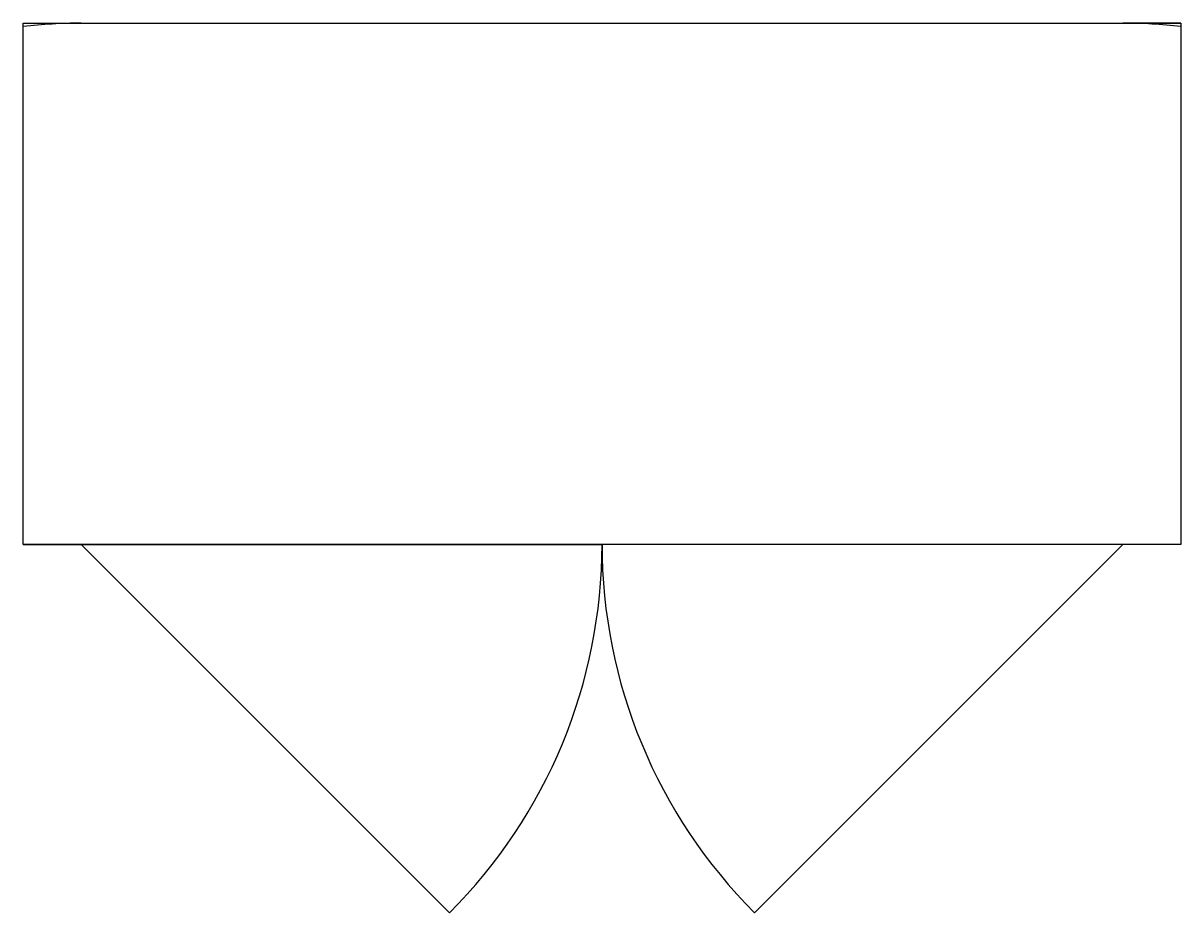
# Model space of a CAD drawing. Header units: millimetres. Extents: x 1331 to 1431, y 1156 to 1233.
import ezdxf

# ---------------------------------------------------------------- set-up
doc = ezdxf.new("R2010")
doc.units = ezdxf.units.MM

msp = doc.modelspace()

# ---------------------------------------------------------------- linework, layer by layer
for p, q in [((1331.42, 1232.98), (1431.42, 1232.98)), ((1331.42, 1187.98), (1331.42, 1232.98)), ((1331.42, 1232.98), (1336.42, 1232.98)), ((1431.42, 1232.98), (1426.42, 1232.98)), ((1431.42, 1232.98), (1431.42, 1187.98)), ((1431.42, 1187.98), (1331.42, 1187.98)), ((1331.42, 1187.98), (1336.42, 1187.98)), ((1336.42, 1187.98), (1381.42, 1187.98)), ((1426.42, 1187.98), (1336.42, 1187.98)), ((1368.24, 1156.16), (1336.42, 1187.98)), ((1394.6, 1156.16), (1426.42, 1187.98))]:
    msp.add_line(p, q)
for centre, start, end in [((1336.42, 1187.98), 90, 96.3794), ((1426.42, 1187.98), 83.6206, 90), ((1336.42, 1187.98), 315, 0), ((1426.42, 1187.98), 180, 225)]:
    msp.add_arc(centre, 45, start, end)

doc.saveas('drawing.dxf')
